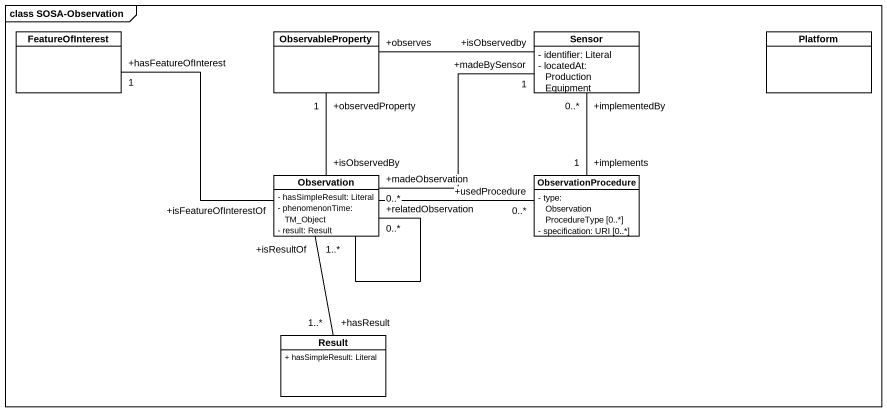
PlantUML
@startuml
mainframe class SOSA-Observation
hide circle
hide empty members
skinparam classAttributeIconSize 0
class FeatureOfInterest
class ObservableProperty
class Sensor {
  - identifier: Literal
  - locatedAt: ProductionEquipment
}
class Platform
class Observation {
  - hasSimpleResult: Literal
  - phenomenonTime: TM_Object
  - result: Result
}
class ObservationProcedure {
  - type: ObservationProcedureType [0..*]
  - specification: URI [0..*]
}
class Result {
  + hasSimpleResult: Literal
}
Sensor "+isObservedby" -left- "+observes" ObservableProperty
Sensor "+implementedBy\n0..*" -- "+implements\n1" ObservationProcedure
Observation "+isFeatureOfInterestOf" -left- "+hasFeatureOfInterest\n1" FeatureOfInterest
Observation "+isObservedBy" -up- "+observedProperty\n1" ObservableProperty
Observation "+madeObservation\n0..*" -right- "+madeBySensor\n1" Sensor
Observation -- "+relatedObservation\n0..*" Observation
Observation -right- "+usedProcedure\n0..*" ObservationProcedure
Observation "+isResultOf\n1..*" -- "+hasResult\n1..*" Result
@enduml
